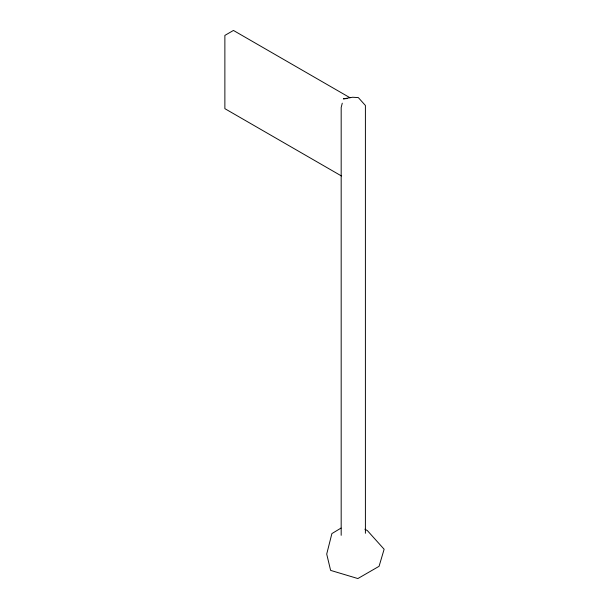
<?xml version="1.0" encoding="UTF-8"?>
<svg xmlns="http://www.w3.org/2000/svg" width="609" height="609" viewBox="0 0 609 609"><rect width="100%" height="100%" fill="white"/><g stroke="black" fill="none" stroke-linecap="round" stroke-linejoin="round"><path stroke-width="0.91" d="M342.266 103.18L341.177 107.504L341.177 535.326M341.063 528.064L331.89 533.591L326.713 554.076L330.618 570.389L357.864 578.55L379.072 566.309L384.127 549.242L367.372 530.606L364.905 529.191M347.1 98.544L343.354 98.856L352.611 97.25L358.328 97.6L365.4 105.464L365.4 533.286M350.023 97.752L233.445 30.45L224.873 35.406L224.873 108.661L341.443 175.963"/></g></svg>
